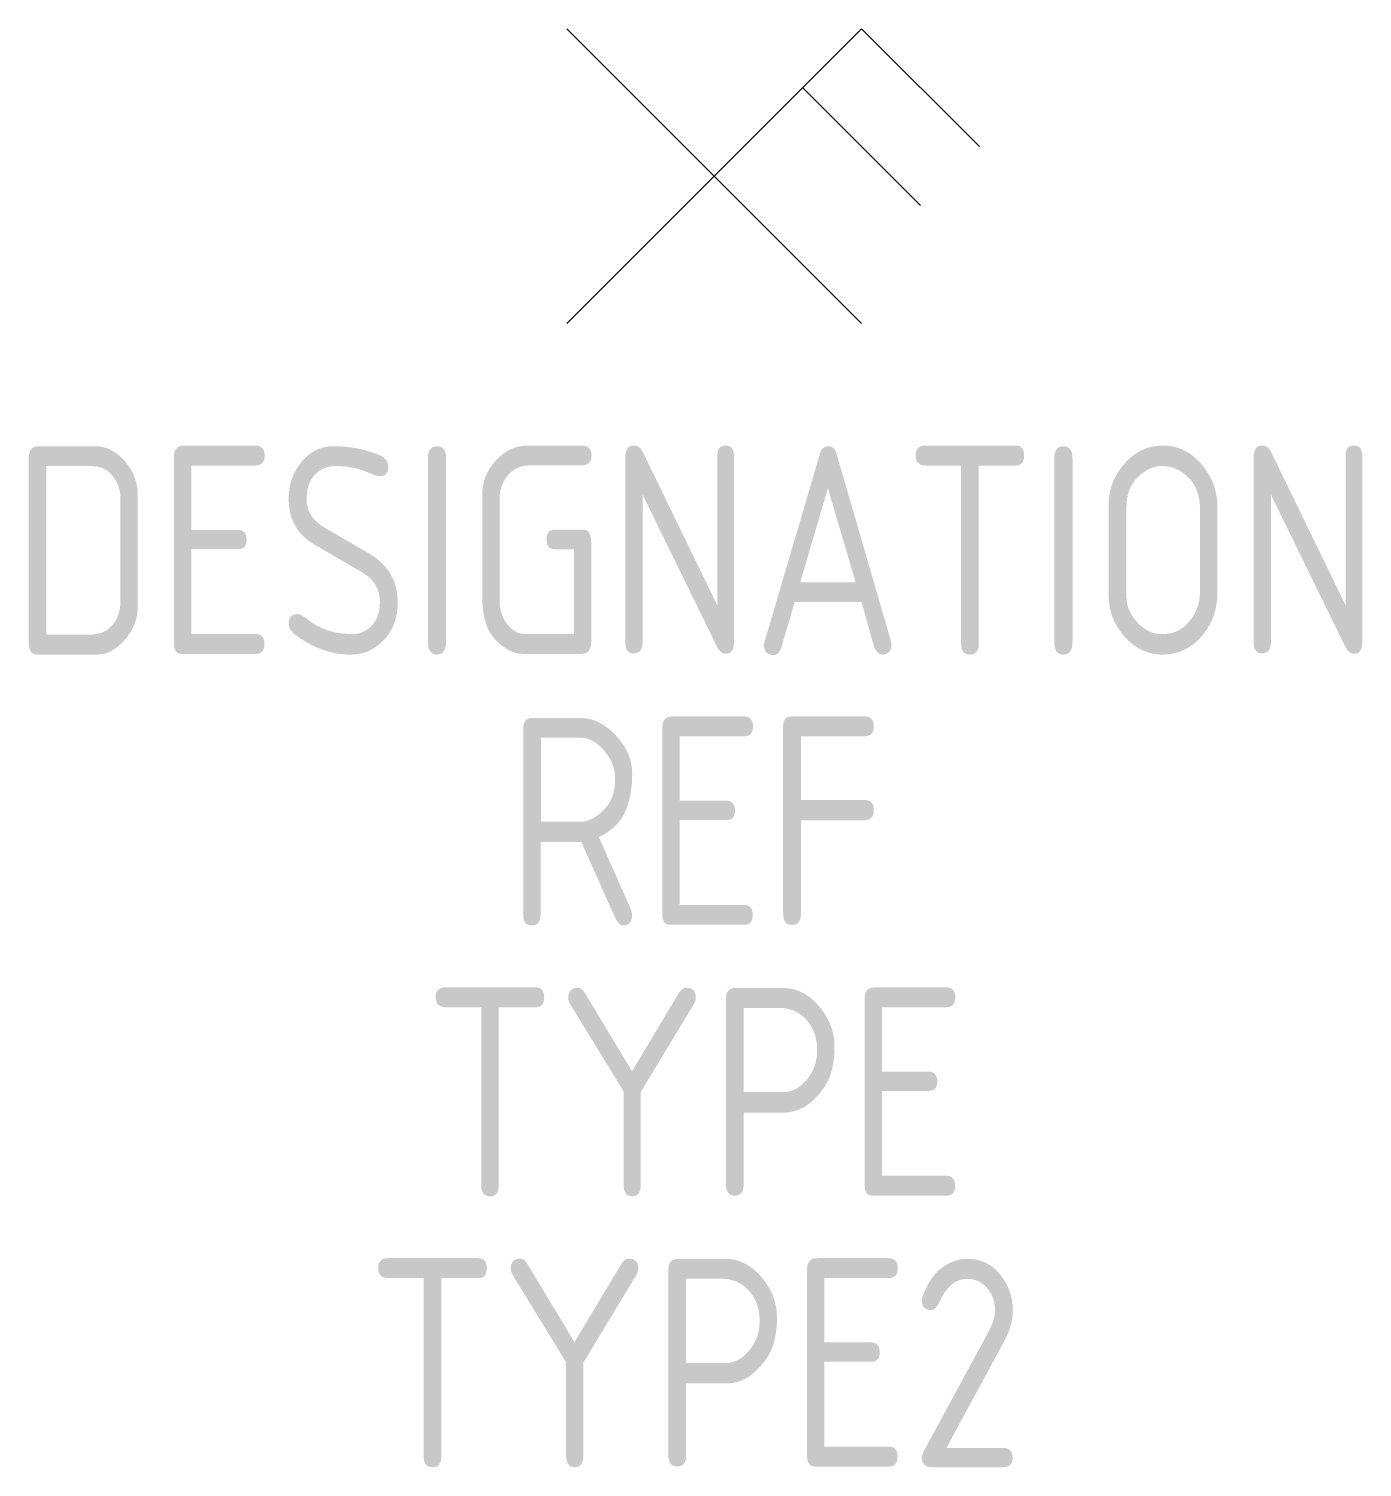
# Model space of a CAD drawing. Header units: millimetres. Extents: x -8.2 to 7.8, y -15.5 to 1.8.
import ezdxf
from ezdxf.enums import TextEntityAlignment as Align

# ---------------------------------------------------------------- set-up
doc = ezdxf.new("R2010")
doc.units = ezdxf.units.MM
doc.layers.add('SYMB_TXT_NOM', color=3, linetype='Continuous')
doc.layers.add('SYMBOLE', color=3, linetype='Continuous')
doc.styles.add('NET2_5', font='isocp.shx', dxfattribs={"width": 0.9, "height": 2.5})

msp = doc.modelspace()

# ---------------------------------------------------------------- linework, layer by layer
at = {"layer": 'SYMBOLE'}
for p, q in [((-1.768, 1.768), (1.768, -1.768)), ((1.768, 1.768), (-1.768, -1.768)), ((3.182, 0.354), (1.768, 1.768)), ((2.475, -0.354), (1.061, 1.061))]:
    msp.add_line(p, q, dxfattribs=at)

# ---------------------------------------------------------------- texts
at = {"layer": 'SYMB_TXT_NOM', "style": 'NET2_5', "width": 0.9, "flags": 8}
for tag, text, p in [('DESIGNATION', 'E?', (-0.225, -5.741)), ('REF', '', (-0.225, -8.991)), ('TYPE', '', (-0.225, -12.241)), ('TYPE2', '', (-0.225, -15.491))]:
    msp.add_attdef(tag, text=text, height=2.5, dxfattribs=at).set_placement(p, align=Align.CENTER)

doc.saveas('drawing.dxf')
